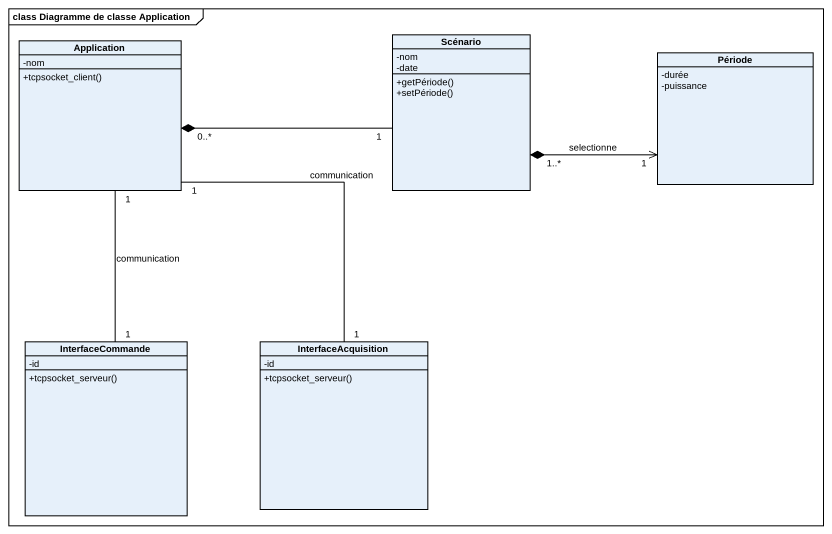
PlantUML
@startuml
mainframe class Diagramme de classe Application
hide circle
hide empty members
skinparam classAttributeIconSize 0
class Application {
  -nom
  +tcpsocket_client()
}
class Scénario {
  -nom
  -date
  +getPériode()
  +setPériode()
}
class Période {
  -durée
  -puissance
}
class InterfaceCommande {
  -id
  +tcpsocket_serveur()
}
class InterfaceAcquisition {
  -id
  +tcpsocket_serveur()
}
Application "0..*" *-right- "1" Scénario
Application "1" -- "1" InterfaceCommande : communication
Application "1" -- "1" InterfaceAcquisition : communication
Scénario "1..*" *-right-> "1" Période : selectionne
@enduml
